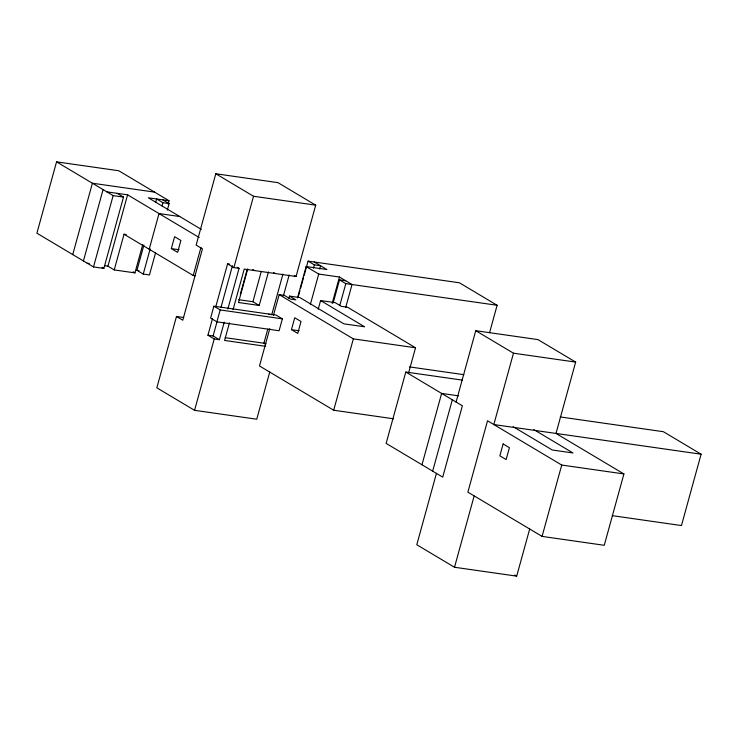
<?xml version="1.0" encoding="UTF-8"?>
<svg xmlns="http://www.w3.org/2000/svg" width="738" height="738" viewBox="0 0 738 738"><rect width="100%" height="100%" fill="white"/><g stroke="black" fill="none" stroke-linecap="round" stroke-linejoin="round"><path stroke-width="1.11" d="M168.135 204.048L169.039 200.754L118.735 170.746L56.549 161.853L36.9 233.199L93.495 266.953L103.855 268.438L123.504 197.083L117.222 193.338M72.739 254.573L92.398 183.227L154.574 192.12M83.431 260.957L103.08 189.601M93.495 266.953L113.145 195.607L56.549 161.853M142.692 244.776L134.943 272.885L114.215 269.923L107.933 266.169L127.582 194.823L106.853 191.852M114.215 269.923L124.049 234.241L126.226 234.555M155.506 253.005L149.454 274.96L143.237 274.075L136.954 270.32L143.901 245.071M155.7 202.267L156.604 198.974L162.895 202.719L169.113 203.614L167.295 210.201M149.196 249.25L159.021 213.568L179.749 216.538M143.237 274.075L150.192 248.826M161.982 206.013L162.895 202.719M171.336 248.605L174.611 236.714L180.902 240.468L177.627 252.359L171.336 248.605L178.974 249.702M183.744 317.497L176.493 316.464L156.834 387.819L194.564 410.328L256.75 419.221L269.748 372.017M233.051 309.711L244.232 269.093L296.058 276.51L315.707 205.164L277.986 182.655L215.8 173.762L196.142 245.108L202.433 248.863L182.784 320.209L176.493 316.464M195.395 275.809L193.208 275.505L200.957 247.396M213.891 306.196L210.616 318.087L216.907 321.833L279.093 330.735L282.368 318.844L276.077 315.089L213.891 306.196L220.182 309.942L282.368 318.844M224.241 322.146L219.398 339.711L214.223 338.963L207.931 335.218L212.47 318.751M215.791 306.676L227.581 263.863L229.656 264.158M216.907 321.833L220.182 309.942M219.398 339.711L213.116 335.956L217.046 321.685M220.976 307.414L232.461 265.698M194.564 410.328L214.223 338.963M227.867 308.973L239.057 268.355L233.872 267.617L253.521 196.262L215.8 173.762M229.417 322.884L224.583 340.449L265.625 346.316M240.348 294.222L247.202 269.352M247.719 268.992L238.485 302.506L259.213 305.467L268.447 271.953M259.213 305.467L252.922 301.722L261.261 271.446M267.765 329.166L263.9 343.225L265.689 344.295M282.949 274.066L271.759 314.683L268.65 314.24M269.776 328.65L259.49 365.965L333.687 410.227L393.612 418.797M273.401 315.477L279.149 294.619L284.324 295.357L290.615 299.111L295.8 299.849L289.508 296.104L288.909 298.3M283.42 295.809L289.167 274.96M297.506 297.903L306.141 266.547L326.869 269.518L314.296 262.018M298.097 297.349L299.914 290.763M300.514 288.567L303.539 277.589M304.148 275.394L308.078 261.123L459.396 282.774L497.117 305.283L489.562 332.727M291.455 329.655L294.73 317.764L301.021 321.51L297.746 333.401L291.455 329.655L299.093 330.744M313.456 268.171L314.36 264.877L308.078 261.123M319.674 269.056L320.587 265.763L314.36 264.877M310.384 304.324L318.715 274.056L306.141 266.547M318.216 309.194L320.606 300.55L335.107 302.626L341.399 306.381L347.616 307.266L415.531 347.773L408.575 373.022M332.192 303.364L339.443 277.018L318.715 274.056M333.17 302.931L339.517 279.877L345.735 280.772M339.757 305.587L345.808 283.632L339.517 279.877M345.67 307.571L352.026 284.517L339.443 277.018M333.687 410.227L353.345 338.871L279.149 294.619M405.789 372.035L386.131 443.39L442.726 477.145L462.375 405.789L405.789 372.035L462.32 380.125M421.979 464.765L441.628 393.419L458.593 395.845M432.662 471.139L452.32 399.793M436.435 473.39L416.786 544.755L454.507 567.254L516.692 576.147L529.7 528.943M456.093 402.044L475.742 330.689L537.928 339.591L575.658 362.09L556 433.446L623.914 473.944L604.256 545.299L542.079 536.397L467.874 492.145L487.532 420.789L561.729 465.051L623.914 473.944M454.507 567.254L474.165 495.899M475.742 330.689L513.473 353.198L493.823 424.544L701.1 454.202L681.451 525.557L612.3 515.659M542.079 536.397L561.729 465.051M253.521 196.262L315.707 205.164M169.039 200.754L148.31 197.784L201.363 229.426M113.145 195.607L123.504 197.083M345.808 283.632L497.117 305.283M87.204 263.208L89.28 263.503M104.824 265.726L107.933 266.169M136.954 270.32L139.021 270.615M289.508 296.104L299.877 297.58L343.89 323.834L364.618 326.805L320.606 300.55M238.743 299.693L252.922 301.722M513.473 353.198L575.658 362.09M353.345 338.871L415.531 347.773M207.931 335.218L213.116 335.956M225.136 337.672L265.966 343.521M409.452 366.897L463.861 374.683M560.216 416.942L663.37 431.702L701.1 454.202M294.259 275.44L296.058 276.51M162.821 199.86L169.113 203.614M273.53 272.479L275.329 273.549M533.897 429.654L573.002 452.975L552.273 450.014L513.168 426.693M127.582 194.823L199.168 237.516M252.802 269.508L254.601 270.578M237.258 267.285L239.057 268.355M227.581 263.863L233.872 267.617M124.049 234.241L193.208 275.505M133.154 271.815L134.943 272.885M102.056 267.368L103.855 268.438M514.764 574.994L516.692 576.147M503.122 443.935L499.847 455.826L506.13 459.58L509.405 447.689L503.122 443.935"/></g></svg>
